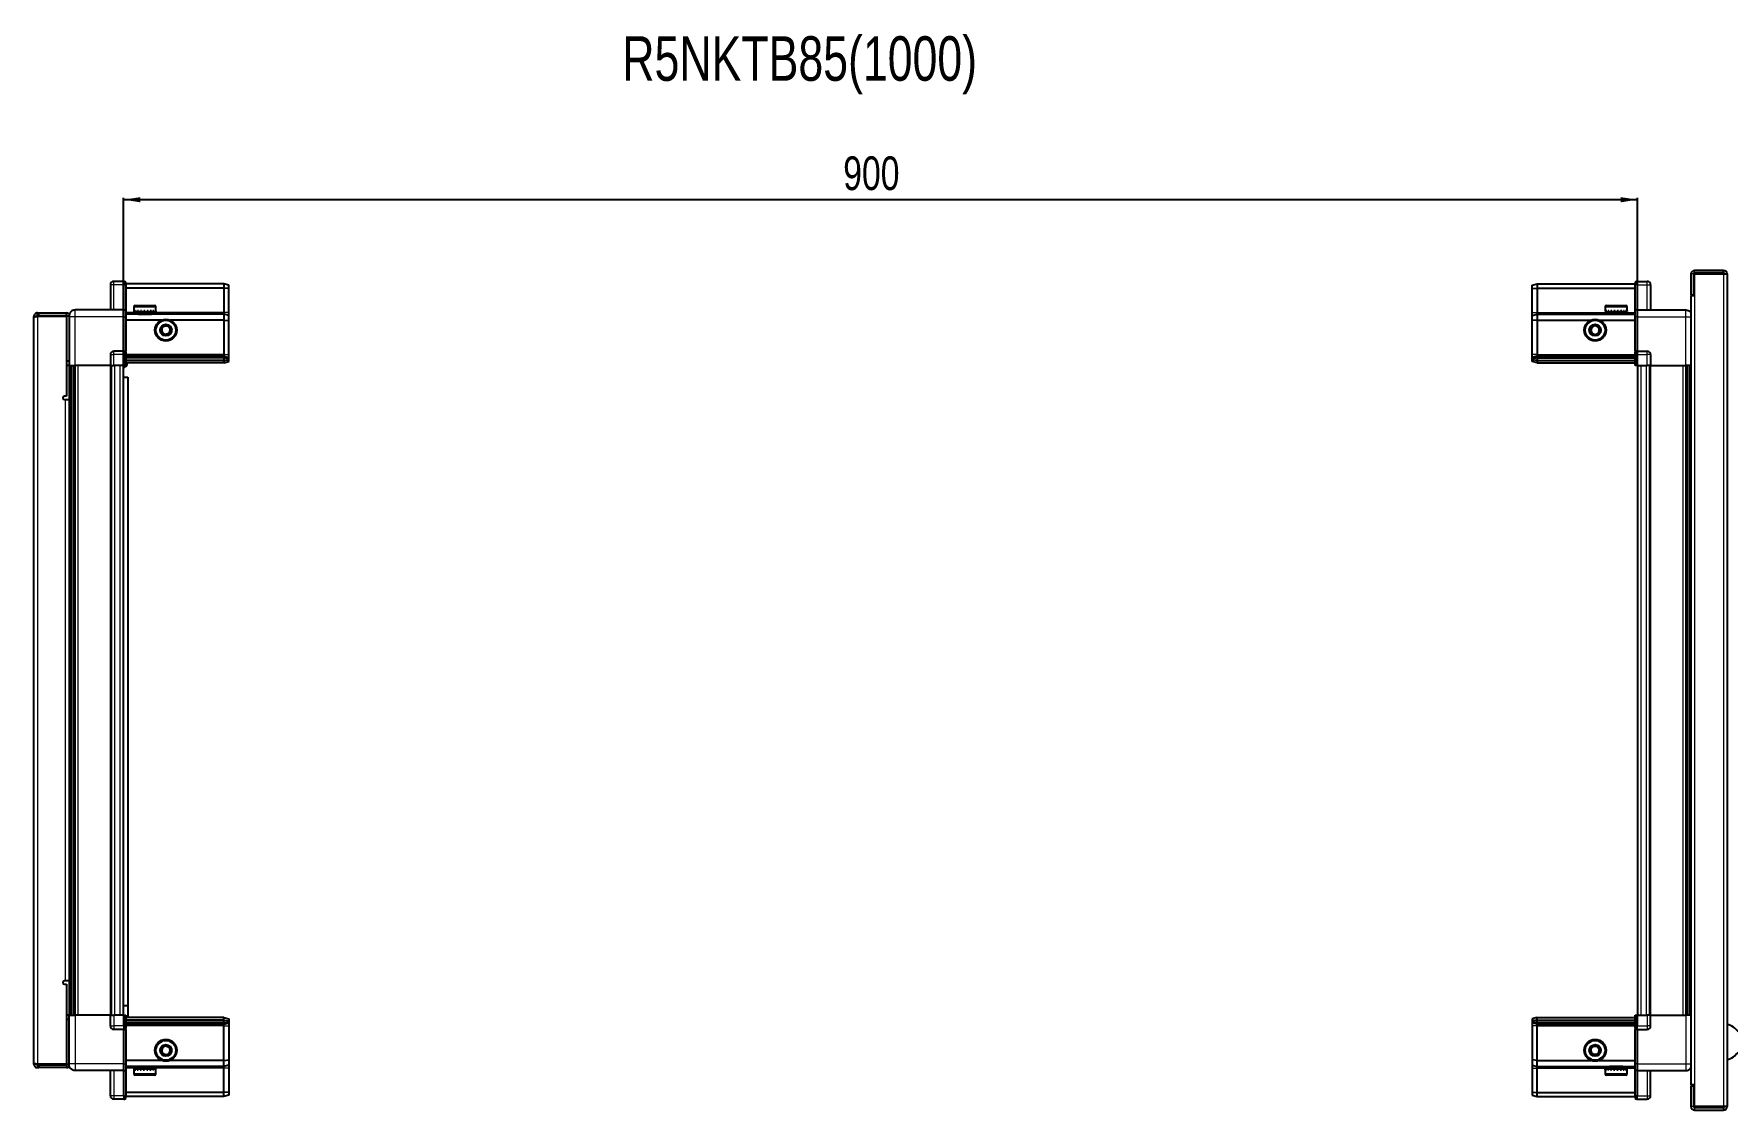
# Model space of a CAD drawing. Header units: millimetres. Extents: x 834 to 3845, y -9 to 1867.
# Drawn here: x 1857 to 2863, y 1227 to 1867 of the extents above; entities that cross this region are included whole.
import ezdxf

# ---------------------------------------------------------------- set-up
doc = ezdxf.new("R2010")
doc.units = ezdxf.units.MM
doc.layers.add('FORMAT', color=7, linetype='Continuous')
doc.styles.add('SLDTEXTSTYLE0', font='TXT', dxfattribs={"width": 0.75})
doc.dimstyles.new('SLDDIMSTYLE0', dxfattribs={"dimtxt": 20, "dimasz": 10, "dimexe": 0, "dimexo": 0.0625, "dimgap": 5, "dimtad": 2, "dimdec": 1, "dimrnd": 1e-09, "dimzin": 12, "dimdsep": 46, "dimtxsty": 'SLDTEXTSTYLE0', "dimsah": 1, "dimcen": 0.09, "dimadec": 0, "dimazin": 3, "dimtfac": 1, "dimtofl": 0, "dimtmove": 0, "dimatfit": 3, "dimfxl": 0, "dimfrac": 2, "dimtolj": 1, "dimtzin": 12, "dimarcsym": 0})

# ---------------------------------------------------------------- blocks, each defined once
blk = doc.blocks.new('_D_4')
at = {"layer": 'FORMAT'}
for p, q in [((1910.1, 1669.8), (1910.1, 1769.3)), ((1910.1, 1768.3), (2810.1, 1768.3)), ((2810.1, 1669.8), (2810.1, 1769.3))]:
    blk.add_line(p, q, dxfattribs=at)
for points in [[(1910.1, 1768.3), (1920.1, 1766.7), (1920.1, 1769.8)], [(2810.1, 1768.3), (2800.1, 1769.8), (2800.1, 1766.7)]]:
    blk.add_solid(points, dxfattribs=at)
at = {"layer": 'FORMAT', "insert": (2337.9, 1794), "char_height": 20, "attachment_point": 1, "style": 'SLDTEXTSTYLE0'}
blk.add_mtext('900', dxfattribs=at)

msp = doc.modelspace()

# ---------------------------------------------------------------- linework, layer by layer
at = {"color": 7, "linetype": 'Continuous', "lineweight": 25}
for p, q in [((2841.92, 1724.16), (2841.92, 1711.76)), ((2843.42, 1724.16), (2843.42, 1711.76)), ((2843.92, 1711.26), (2843.92, 1724.16)), ((2843.92, 1724.16), (2861.32, 1724.16)), ((2861.32, 1726.26), (2844.02, 1726.26)), ((2861.32, 1724.76), (2844.02, 1724.76)), ((2861.32, 1724.76), (2861.32, 1726.26)), ((2861.32, 1724.16), (2863.42, 1724.16)), ((2863.42, 1724.16), (2863.42, 1229.36)), ((1902.22, 1717.76), (1902.22, 1702.76)), ((1910.22, 1719.76), (1904.22, 1719.76)), ((1910.22, 1719.76), (1910.55, 1719.76)), ((1910.22, 1719.76), (1910.22, 1717.76)), ((1910.22, 1702.96), (1910.22, 1717.76)), ((1910.22, 1702.96), (1910.22, 1717.76)), ((1911.42, 1719.26), (1910.55, 1719.76)), ((1911.42, 1717.76), (1911.42, 1719.26)), ((1969.72, 1718.26), (1911.42, 1718.26)), ((1911.42, 1717.76), (1911.42, 1702.96)), ((1969.72, 1715.76), (1911.42, 1715.76)), ((1969.72, 1718.26), (1969.72, 1715.76)), ((1972.72, 1717.45), (1969.72, 1718.26)), ((1969.72, 1715.76), (1969.72, 1701.26)), ((1972.72, 1715.6), (1969.72, 1715.76)), ((1972.72, 1715.6), (1972.72, 1717.45)), ((1972.72, 1701.26), (1972.72, 1715.6)), ((2747.42, 1717.45), (2750.42, 1718.26)), ((2747.42, 1715.6), (2747.42, 1717.45)), ((2747.42, 1715.6), (2750.42, 1715.76)), ((2747.42, 1701.26), (2747.42, 1715.6)), ((2750.42, 1718.26), (2750.42, 1715.76)), ((2750.42, 1718.26), (2808.72, 1718.26)), ((2750.42, 1715.76), (2750.42, 1701.26)), ((2750.42, 1715.76), (2808.72, 1715.76)), ((2809.59, 1719.76), (2808.72, 1719.26)), ((2809.59, 1719.76), (2808.72, 1719.26)), ((2808.72, 1719.26), (2808.72, 1717.76)), ((2808.72, 1702.96), (2808.72, 1717.76)), ((2809.92, 1719.76), (2809.59, 1719.76)), ((2809.92, 1719.76), (2809.59, 1719.76)), ((2809.92, 1717.76), (2809.92, 1719.76)), ((2809.92, 1719.76), (2809.92, 1719.76)), ((2809.92, 1719.76), (2815.92, 1719.76)), ((2809.92, 1717.76), (2809.92, 1702.96)), ((2817.92, 1717.76), (2817.92, 1702.76)), ((2841.92, 1711.76), (2843.42, 1711.76)), ((1910.22, 1702.76), (1881.22, 1702.76)), ((1910.22, 1702.76), (1910.22, 1702.96)), ((1910.22, 1702.76), (1911.42, 1702.76)), ((1910.22, 1698.76), (1910.22, 1702.76)), ((1911.42, 1702.96), (1911.42, 1702.76)), ((1911.42, 1702.76), (1911.42, 1698.76)), ((1916.22, 1704.66), (1916.22, 1702.26)), ((1916.22, 1702.26), (1916.22, 1701.76)), ((1916.22, 1701.76), (1916.35, 1701.76)), ((1916.54, 1702.26), (1916.35, 1702.26)), ((1916.35, 1702.26), (1916.35, 1701.76)), ((1916.35, 1701.76), (1916.54, 1701.76)), ((1916.54, 1702.26), (1916.54, 1701.76)), ((1916.54, 1701.76), (1917.07, 1701.76)), ((1917.02, 1705.46), (1924.19, 1705.46)), ((1917.47, 1702.26), (1917.07, 1702.26)), ((1917.07, 1702.26), (1917.07, 1701.76)), ((1917.07, 1701.76), (1917.47, 1701.76)), ((1917.47, 1702.26), (1917.47, 1701.76)), ((1917.47, 1701.76), (1918.34, 1701.76)), ((1918.32, 1701.76), (1918.32, 1701.66)), ((1918.32, 1701.66), (1927.12, 1701.66)), ((1918.92, 1702.26), (1918.34, 1702.26)), ((1918.34, 1702.26), (1918.34, 1701.76)), ((1918.34, 1701.76), (1918.92, 1701.76)), ((1918.92, 1702.26), (1918.92, 1701.76)), ((1918.92, 1701.76), (1920.04, 1701.76)), ((1920.73, 1702.26), (1920.04, 1702.26)), ((1920.04, 1702.26), (1920.04, 1701.76)), ((1920.04, 1701.76), (1920.73, 1701.76)), ((1920.73, 1702.26), (1920.73, 1701.76)), ((1920.73, 1701.76), (1922, 1701.76)), ((1922.74, 1702.26), (1922, 1702.26)), ((1922, 1702.26), (1922, 1701.76)), ((1922, 1701.76), (1922.23, 1701.76)), ((1922.23, 1702.26), (1922.23, 1701.76)), ((1922.73, 1702.26), (1922.73, 1701.76)), ((1922.73, 1701.76), (1922.74, 1701.76)), ((1922.74, 1702.26), (1922.74, 1701.76)), ((1922.74, 1701.76), (1924.03, 1701.76)), ((1924.75, 1702.26), (1924.03, 1702.26)), ((1924.03, 1702.26), (1924.03, 1701.76)), ((1924.09, 1702.26), (1924.09, 1701.76)), ((1924.09, 1701.76), (1924.75, 1701.76)), ((1924.19, 1705.46), (1928.42, 1705.46)), ((1924.75, 1702.26), (1924.75, 1701.76)), ((1924.75, 1701.76), (1925.94, 1701.76)), ((1926.56, 1702.26), (1925.94, 1702.26)), ((1925.94, 1702.26), (1925.94, 1701.76)), ((1925.94, 1701.76), (1926.56, 1701.76)), ((1926.56, 1702.26), (1926.56, 1701.76)), ((1926.56, 1701.76), (1927.52, 1701.76)), ((1927.12, 1701.66), (1927.12, 1701.76)), ((1927.99, 1702.26), (1927.52, 1702.26)), ((1927.52, 1702.26), (1927.52, 1701.76)), ((1927.52, 1701.76), (1927.99, 1701.76)), ((1927.99, 1702.26), (1927.99, 1701.76)), ((1927.99, 1701.76), (1928.64, 1701.76)), ((1928.91, 1702.26), (1928.64, 1702.26)), ((1928.64, 1702.26), (1928.64, 1701.76)), ((1928.64, 1701.76), (1928.91, 1701.76)), ((1928.91, 1702.26), (1928.91, 1701.76)), ((1928.91, 1701.76), (1929.18, 1701.76)), ((1929.22, 1702.26), (1929.18, 1702.26)), ((1929.18, 1702.26), (1929.18, 1701.76)), ((1929.18, 1701.76), (1929.22, 1701.76)), ((1929.22, 1702.26), (1929.22, 1704.66)), ((1929.22, 1702.26), (1929.22, 1701.76)), ((2790.92, 1704.66), (2790.92, 1701.76)), ((2790.92, 1701.76), (2790.96, 1701.76)), ((2791.08, 1702.26), (2790.96, 1702.26)), ((2790.96, 1702.26), (2790.96, 1701.76)), ((2790.96, 1701.76), (2791.08, 1701.76)), ((2791.08, 1702.26), (2791.08, 1701.76)), ((2791.08, 1701.76), (2791.49, 1701.76)), ((2791.83, 1702.26), (2791.49, 1702.26)), ((2791.49, 1702.26), (2791.49, 1701.76)), ((2791.49, 1701.76), (2791.83, 1701.76)), ((2791.72, 1705.46), (2803.12, 1705.46)), ((2791.83, 1702.26), (2791.83, 1701.76)), ((2791.83, 1701.76), (2792.6, 1701.76)), ((2793.12, 1702.26), (2792.6, 1702.26)), ((2792.6, 1702.26), (2792.6, 1701.76)), ((2792.6, 1701.76), (2793.12, 1701.76)), ((2793.02, 1701.76), (2793.02, 1701.66)), ((2793.02, 1701.66), (2801.82, 1701.66)), ((2793.12, 1702.26), (2793.12, 1701.76)), ((2793.12, 1701.76), (2794.18, 1701.76)), ((2794.84, 1702.26), (2794.18, 1702.26)), ((2794.18, 1702.26), (2794.18, 1701.76)), ((2794.18, 1701.76), (2794.84, 1701.76)), ((2794.84, 1702.26), (2794.84, 1701.76)), ((2794.84, 1701.76), (2796.08, 1701.76)), ((2796.81, 1702.26), (2796.08, 1702.26)), ((2796.08, 1702.26), (2796.08, 1701.76)), ((2796.08, 1701.76), (2796.51, 1701.76)), ((2796.51, 1702.26), (2796.51, 1701.76)), ((2796.81, 1702.26), (2796.81, 1701.76)), ((2796.81, 1701.76), (2798.11, 1701.76)), ((2798.84, 1702.26), (2798.11, 1702.26)), ((2798.11, 1702.26), (2798.11, 1701.76)), ((2798.38, 1702.26), (2798.38, 1701.76)), ((2798.38, 1701.76), (2798.84, 1701.76)), ((2798.84, 1702.26), (2798.84, 1701.76)), ((2798.84, 1701.76), (2800.08, 1701.76)), ((2800.73, 1702.26), (2800.08, 1702.26)), ((2800.08, 1702.26), (2800.08, 1701.76)), ((2800.08, 1701.76), (2800.73, 1701.76)), ((2800.73, 1702.26), (2800.73, 1701.76)), ((2800.73, 1701.76), (2801.78, 1701.76)), ((2802.3, 1702.26), (2801.78, 1702.26)), ((2801.78, 1702.26), (2801.78, 1701.76)), ((2801.78, 1701.76), (2802.3, 1701.76)), ((2801.82, 1701.66), (2801.82, 1701.76)), ((2802.3, 1702.26), (2802.3, 1701.76)), ((2802.3, 1701.76), (2803.06, 1701.76)), ((2803.39, 1702.26), (2803.06, 1702.26)), ((2803.06, 1702.26), (2803.06, 1701.76)), ((2803.06, 1701.76), (2803.39, 1701.76)), ((2803.39, 1702.26), (2803.39, 1701.76)), ((2803.39, 1701.76), (2803.78, 1701.76)), ((2803.89, 1702.26), (2803.78, 1702.26)), ((2803.78, 1702.26), (2803.78, 1701.76)), ((2803.78, 1701.76), (2803.89, 1701.76)), ((2803.89, 1702.26), (2803.89, 1701.76)), ((2803.89, 1701.76), (2803.92, 1701.76)), ((2803.92, 1701.76), (2803.92, 1704.66)), ((2808.72, 1702.76), (2808.72, 1702.96)), ((2809.92, 1702.76), (2808.72, 1702.76)), ((2808.72, 1698.76), (2808.72, 1702.76)), ((2809.92, 1702.96), (2809.92, 1702.76)), ((2809.92, 1702.76), (2809.92, 1698.76)), ((2809.92, 1702.76), (2838.92, 1702.76)), ((2841.82, 1711.26), (2841.82, 1242.26)), ((2841.82, 1711.26), (2843.92, 1711.26)), ((1858.22, 1698.91), (1856.72, 1698.91)), ((1856.72, 1698.41), (1856.72, 1698.91)), ((1856.72, 1255.11), (1856.72, 1698.41)), ((1858.82, 1699.51), (1858.82, 1701.01)), ((1858.82, 1701.01), (1859.72, 1701.01)), ((1858.82, 1699.51), (1859.72, 1699.51)), ((1858.82, 1699.01), (1876.22, 1699.01)), ((1859.72, 1701.01), (1876.22, 1701.01)), ((1859.72, 1699.51), (1859.72, 1701.01)), ((1859.72, 1699.51), (1876.22, 1699.51)), ((1876.22, 1699.51), (1876.22, 1701.01)), ((1877.72, 1699.01), (1876.22, 1699.01)), ((1876.22, 1699.01), (1876.22, 1651.51)), ((1877.72, 1698.76), (1877.72, 1669.76)), ((1910.22, 1678.46), (1910.22, 1698.76)), ((1969.72, 1700.26), (1911.42, 1700.26)), ((1911.42, 1698.76), (1911.42, 1678.46)), ((1932.72, 1696.76), (1911.42, 1696.76)), ((1918.72, 1701.26), (1919.41, 1700.77)), ((1918.72, 1701.26), (1923.75, 1701.26)), ((1919.41, 1700.77), (1918.72, 1700.29)), ((1918.72, 1700.29), (1918.72, 1700.26)), ((1918.72, 1700.29), (1923.75, 1700.29)), ((1919.41, 1700.77), (1923.57, 1700.77)), ((1923.57, 1700.77), (1926.03, 1700.77)), ((1923.75, 1701.26), (1926.72, 1701.26)), ((1923.75, 1700.29), (1926.72, 1700.29)), ((1926.03, 1700.77), (1926.72, 1701.26)), ((1926.72, 1700.29), (1926.03, 1700.77)), ((1926.72, 1700.26), (1926.72, 1700.29)), ((1969.72, 1696.76), (1937.72, 1696.76)), ((1969.72, 1701.26), (1969.72, 1700.26)), ((1969.72, 1700.26), (1969.72, 1696.76)), ((1972.72, 1699.45), (1969.72, 1700.26)), ((1969.72, 1696.76), (1969.72, 1676.26)), ((1969.72, 1696.76), (1972.72, 1696.42)), ((1972.72, 1699.45), (1972.72, 1701.26)), ((1972.72, 1696.42), (1972.72, 1699.45)), ((1972.72, 1676.26), (1972.72, 1696.42)), ((2747.42, 1699.45), (2747.42, 1701.26)), ((2747.42, 1699.45), (2750.42, 1700.26)), ((2747.42, 1696.42), (2747.42, 1699.45)), ((2750.42, 1696.76), (2747.42, 1696.42)), ((2747.42, 1676.26), (2747.42, 1696.42)), ((2750.42, 1701.26), (2750.42, 1700.26)), ((2750.42, 1700.26), (2750.42, 1696.76)), ((2750.42, 1700.26), (2808.72, 1700.26)), ((2750.42, 1696.76), (2750.42, 1676.26)), ((2750.42, 1696.76), (2782.42, 1696.76)), ((2787.42, 1696.76), (2808.72, 1696.76)), ((2793.42, 1701.26), (2794.11, 1700.77)), ((2793.42, 1701.26), (2801.42, 1701.26)), ((2794.11, 1700.77), (2793.42, 1700.29)), ((2793.42, 1700.29), (2793.42, 1700.26)), ((2793.42, 1700.29), (2801.42, 1700.29)), ((2794.11, 1700.77), (2800.73, 1700.77)), ((2800.73, 1700.77), (2801.42, 1701.26)), ((2801.42, 1700.29), (2800.73, 1700.77)), ((2801.42, 1700.26), (2801.42, 1700.29)), ((2808.72, 1678.46), (2808.72, 1698.76)), ((2809.92, 1698.76), (2809.92, 1678.46)), ((1876.22, 1672.51), (1877.72, 1672.51)), ((1902.22, 1676.26), (1902.22, 1669.76)), ((1910.22, 1678.26), (1904.22, 1678.26)), ((1910.22, 1678.26), (1910.22, 1678.46)), ((1910.22, 1678.26), (1910.22, 1676.26)), ((1910.22, 1678.26), (1911.42, 1678.26)), ((1910.22, 1669.76), (1910.22, 1676.26)), ((1910.22, 1669.76), (1910.22, 1676.26)), ((1910.55, 1669.76), (1910.55, 1676.26)), ((1911.42, 1678.46), (1911.42, 1678.26)), ((1911.42, 1677.58), (1911.42, 1678.26)), ((1911.42, 1677.58), (1911.42, 1669.76)), ((1969.72, 1675.26), (1911.42, 1675.26)), ((1969.72, 1674.26), (1911.42, 1674.26)), ((1969.72, 1672.76), (1911.42, 1672.76)), ((1969.72, 1671.26), (1911.42, 1671.26)), ((1969.72, 1676.26), (1969.72, 1675.26)), ((1969.72, 1675.26), (1969.72, 1674.26)), ((1969.72, 1675.26), (1972.72, 1674.45)), ((1969.72, 1674.26), (1969.72, 1672.76)), ((1969.72, 1674.26), (1972.72, 1673.71)), ((1969.72, 1672.76), (1972.72, 1673.21)), ((1969.72, 1672.76), (1969.72, 1671.26)), ((1969.72, 1671.26), (1972.72, 1672.06)), ((1972.72, 1674.45), (1972.72, 1676.26)), ((1972.72, 1673.71), (1972.72, 1674.45)), ((1972.72, 1673.21), (1972.72, 1673.71)), ((1972.72, 1672.06), (1972.72, 1673.21)), ((2747.42, 1674.45), (2747.42, 1676.26)), ((2750.42, 1675.26), (2747.42, 1674.45)), ((2747.42, 1673.71), (2747.42, 1674.45)), ((2750.42, 1674.26), (2747.42, 1673.71)), ((2747.42, 1673.21), (2747.42, 1673.71)), ((2747.42, 1672.06), (2747.42, 1673.21)), ((2750.42, 1672.76), (2747.42, 1673.21)), ((2750.42, 1671.26), (2747.42, 1672.06)), ((2750.42, 1676.26), (2750.42, 1675.26)), ((2750.42, 1675.26), (2750.42, 1674.26)), ((2750.42, 1675.26), (2808.72, 1675.26)), ((2750.42, 1674.26), (2750.42, 1672.76)), ((2750.42, 1674.26), (2808.72, 1674.26)), ((2750.42, 1672.76), (2808.72, 1672.76)), ((2750.42, 1672.76), (2750.42, 1671.26)), ((2750.42, 1671.26), (2808.72, 1671.26)), ((2808.72, 1678.26), (2808.72, 1678.46)), ((2809.92, 1678.26), (2808.72, 1678.26)), ((2808.72, 1678.26), (2808.72, 1677.58)), ((2808.72, 1669.76), (2808.72, 1677.58)), ((2809.59, 1676.26), (2809.59, 1669.76)), ((2809.92, 1678.46), (2809.92, 1678.26)), ((2809.92, 1676.26), (2809.92, 1678.26)), ((2809.92, 1678.26), (2815.92, 1678.26)), ((2809.92, 1676.26), (2809.92, 1678.26)), ((2809.92, 1676.26), (2809.92, 1669.76)), ((2817.92, 1676.26), (2817.92, 1669.76)), ((1877.72, 1669.76), (1876.22, 1669.76)), ((1878.37, 1283.76), (1878.37, 1669.76)), ((1880.16, 1669.76), (1880.16, 1283.76)), ((1880.2, 1669.76), (1880.2, 1283.76)), ((1902.22, 1669.76), (1881.22, 1669.76)), ((1902.22, 1669.76), (1904.22, 1669.76)), ((1902.87, 1283.76), (1902.87, 1669.76)), ((1910.22, 1669.76), (1904.22, 1669.76)), ((1910.07, 1283.76), (1910.07, 1669.76)), ((1910.07, 1662.76), (1912.57, 1662.76)), ((1910.22, 1669.76), (1910.55, 1669.76)), ((1910.22, 1669.76), (1910.22, 1669.76)), ((1911.42, 1669.76), (1910.55, 1669.76)), ((1910.55, 1669.76), (1910.55, 1669.76)), ((1912.57, 1662.76), (1912.57, 1289.26)), ((2809.59, 1669.76), (2808.72, 1669.76)), ((2809.92, 1669.76), (2809.59, 1669.76)), ((2809.92, 1669.76), (2815.92, 1669.76)), ((2810.07, 1669.76), (2810.07, 1283.76)), ((2817.92, 1669.76), (2815.92, 1669.76)), ((2817.27, 1669.76), (2817.27, 1283.76)), ((2817.92, 1669.76), (2838.92, 1669.76)), ((2839.94, 1283.76), (2839.94, 1669.76)), ((2839.98, 1283.76), (2839.98, 1669.76)), ((2841.77, 1669.76), (2841.77, 1283.76)), ((1876.22, 1651.51), (1874.87, 1651.51)), ((1874.87, 1649.51), (1875.62, 1649.51)), ((1875.62, 1649.51), (1877.72, 1649.51)), ((1877.72, 1649.51), (1877.72, 1304.01)), ((1875.62, 1304.01), (1874.87, 1304.01)), ((1874.87, 1302.01), (1876.22, 1302.01)), ((1877.72, 1304.01), (1875.62, 1304.01)), ((1876.22, 1302.01), (1876.22, 1254.51)), ((1912.57, 1289.26), (1910.07, 1289.26)), ((1912.57, 1289.26), (1912.57, 1282.26)), ((1877.72, 1283.76), (1876.22, 1283.76)), ((1877.72, 1281.01), (1876.22, 1281.01)), ((1877.72, 1254.76), (1877.72, 1283.76)), ((1902.22, 1283.76), (1881.22, 1283.76)), ((1902.22, 1277.26), (1902.22, 1283.76)), ((1902.22, 1283.76), (1904.22, 1283.76)), ((1910.22, 1283.76), (1904.22, 1283.76)), ((1910.22, 1277.26), (1910.22, 1283.76)), ((1910.22, 1283.76), (1910.55, 1283.76)), ((1910.55, 1277.26), (1910.55, 1283.76)), ((1910.55, 1283.76), (1911.42, 1283.76)), ((1911.42, 1283.76), (1911.42, 1275.93)), ((1969.72, 1282.26), (1911.42, 1282.26)), ((1969.72, 1280.76), (1911.42, 1280.76)), ((1969.72, 1279.26), (1911.42, 1279.26)), ((1969.72, 1280.76), (1969.72, 1282.26)), ((1969.72, 1282.26), (1972.72, 1281.45)), ((1969.72, 1279.26), (1969.72, 1280.76)), ((1969.72, 1280.76), (1972.72, 1280.3)), ((1969.72, 1279.26), (1972.72, 1279.8)), ((1969.72, 1278.26), (1969.72, 1279.26)), ((1969.72, 1278.26), (1972.72, 1279.06)), ((1972.72, 1281.45), (1972.72, 1280.3)), ((1972.72, 1280.3), (1972.72, 1279.8)), ((1972.72, 1279.8), (1972.72, 1279.06)), ((1972.72, 1279.06), (1972.72, 1277.26)), ((2750.42, 1282.26), (2747.42, 1281.45)), ((2747.42, 1281.45), (2747.42, 1280.3)), ((2750.42, 1280.76), (2747.42, 1280.3)), ((2747.42, 1280.3), (2747.42, 1279.8)), ((2750.42, 1279.26), (2747.42, 1279.8)), ((2747.42, 1279.8), (2747.42, 1279.06)), ((2750.42, 1278.26), (2747.42, 1279.06)), ((2747.42, 1279.06), (2747.42, 1277.26)), ((2750.42, 1280.76), (2750.42, 1282.26)), ((2750.42, 1282.26), (2808.72, 1282.26)), ((2750.42, 1279.26), (2750.42, 1280.76)), ((2750.42, 1280.76), (2808.72, 1280.76)), ((2750.42, 1279.26), (2808.72, 1279.26)), ((2750.42, 1278.26), (2750.42, 1279.26)), ((2808.72, 1275.93), (2808.72, 1283.76)), ((2808.72, 1283.76), (2809.59, 1283.76)), ((2809.59, 1283.76), (2809.59, 1283.76)), ((2809.59, 1283.76), (2809.59, 1277.26)), ((2809.92, 1283.76), (2809.59, 1283.76)), ((2809.92, 1283.76), (2809.92, 1277.26)), ((2809.92, 1283.76), (2809.92, 1283.76)), ((2809.92, 1283.76), (2815.92, 1283.76)), ((2809.92, 1283.76), (2809.92, 1277.26)), ((2817.92, 1283.76), (2815.92, 1283.76)), ((2817.92, 1277.26), (2817.92, 1283.76)), ((2817.92, 1283.76), (2838.92, 1283.76)), ((1910.22, 1275.26), (1904.22, 1275.26)), ((1910.22, 1277.26), (1910.22, 1275.26)), ((1910.22, 1277.26), (1910.22, 1275.26)), ((1910.22, 1275.26), (1911.42, 1275.26)), ((1910.22, 1275.06), (1910.22, 1275.26)), ((1910.22, 1254.76), (1910.22, 1275.06)), ((1969.72, 1278.26), (1911.42, 1278.26)), ((1911.42, 1275.26), (1911.42, 1275.93)), ((1911.42, 1275.26), (1911.42, 1275.06)), ((1911.42, 1275.06), (1911.42, 1254.76)), ((1969.72, 1277.26), (1969.72, 1278.26)), ((1969.72, 1256.76), (1969.72, 1277.26)), ((1972.72, 1277.26), (1972.72, 1257.09)), ((2747.42, 1277.26), (2747.42, 1257.09)), ((2750.42, 1278.26), (2808.72, 1278.26)), ((2750.42, 1277.26), (2750.42, 1278.26)), ((2750.42, 1256.76), (2750.42, 1277.26)), ((2808.72, 1275.93), (2808.72, 1275.26)), ((2809.92, 1275.26), (2808.72, 1275.26)), ((2808.72, 1275.06), (2808.72, 1275.26)), ((2808.72, 1254.76), (2808.72, 1275.06)), ((2809.92, 1275.26), (2809.92, 1277.26)), ((2809.92, 1275.26), (2809.92, 1275.06)), ((2809.92, 1275.26), (2815.92, 1275.26)), ((2809.92, 1275.06), (2809.92, 1254.76)), ((1856.72, 1254.61), (1856.72, 1255.11)), ((1858.22, 1254.61), (1856.72, 1254.61)), ((1876.22, 1254.51), (1858.82, 1254.51)), ((1858.82, 1254.01), (1858.82, 1252.51)), ((1858.82, 1254.01), (1859.72, 1254.01)), ((1858.82, 1252.51), (1859.72, 1252.51)), ((1859.72, 1254.01), (1859.72, 1252.51)), ((1876.22, 1254.01), (1859.72, 1254.01)), ((1876.22, 1252.51), (1859.72, 1252.51)), ((1876.22, 1254.51), (1877.72, 1254.51)), ((1876.22, 1254.01), (1876.22, 1252.51)), ((1910.22, 1250.76), (1881.22, 1250.76)), ((1902.22, 1235.76), (1902.22, 1250.76)), ((1910.22, 1250.76), (1910.22, 1254.76)), ((1910.22, 1250.76), (1911.42, 1250.76)), ((1910.22, 1250.56), (1910.22, 1250.76)), ((1910.22, 1235.76), (1910.22, 1250.56)), ((1932.72, 1256.76), (1911.42, 1256.76)), ((1911.42, 1254.76), (1911.42, 1250.76)), ((1969.72, 1253.26), (1911.42, 1253.26)), ((1911.42, 1250.76), (1911.42, 1250.56)), ((1911.42, 1250.56), (1911.42, 1235.76)), ((1916.22, 1251.76), (1916.22, 1248.86)), ((1916.32, 1251.76), (1916.22, 1251.76)), ((1916.32, 1251.26), (1916.32, 1251.76)), ((1916.48, 1251.76), (1916.32, 1251.76)), ((1916.32, 1251.26), (1916.48, 1251.26)), ((1916.48, 1251.26), (1916.48, 1251.76)), ((1916.97, 1251.76), (1916.48, 1251.76)), ((1916.97, 1251.26), (1916.97, 1251.76)), ((1917.35, 1251.76), (1916.97, 1251.76)), ((1916.97, 1251.26), (1917.35, 1251.26)), ((1917.35, 1251.26), (1917.35, 1251.76)), ((1918.19, 1251.76), (1917.35, 1251.76)), ((1918.19, 1251.26), (1918.19, 1251.76)), ((1918.75, 1251.76), (1918.19, 1251.76)), ((1918.19, 1251.26), (1918.75, 1251.26)), ((1918.32, 1251.86), (1918.32, 1251.76)), ((1923.72, 1251.86), (1918.32, 1251.86)), ((1918.72, 1253.26), (1918.72, 1253.22)), ((1918.72, 1253.22), (1919.41, 1252.74)), ((1918.82, 1253.22), (1918.72, 1253.22)), ((1919.41, 1252.74), (1918.72, 1252.26)), ((1918.82, 1252.26), (1918.72, 1252.26)), ((1918.75, 1251.26), (1918.75, 1251.76)), ((1919.85, 1251.76), (1918.75, 1251.76)), ((1926.72, 1253.22), (1918.82, 1253.22)), ((1926.72, 1252.26), (1918.82, 1252.26)), ((1919.5, 1252.74), (1919.41, 1252.74)), ((1926.03, 1252.74), (1919.5, 1252.74)), ((1919.85, 1251.26), (1919.85, 1251.76)), ((1920.54, 1251.76), (1919.85, 1251.76)), ((1919.85, 1251.26), (1920.54, 1251.26)), ((1920.54, 1251.26), (1920.54, 1251.76)), ((1921.8, 1251.76), (1920.54, 1251.76)), ((1921.8, 1251.26), (1921.8, 1251.76)), ((1922.1, 1251.76), (1921.8, 1251.76)), ((1921.8, 1251.26), (1922.53, 1251.26)), ((1922.1, 1251.26), (1922.1, 1251.76)), ((1922.53, 1251.26), (1922.53, 1251.76)), ((1923.83, 1251.76), (1922.53, 1251.76)), ((1927.12, 1251.86), (1923.72, 1251.86)), ((1923.83, 1251.26), (1923.83, 1251.76)), ((1923.83, 1251.26), (1924.55, 1251.26)), ((1923.96, 1251.26), (1923.96, 1251.76)), ((1924.55, 1251.76), (1923.96, 1251.76)), ((1924.55, 1251.26), (1924.55, 1251.76)), ((1925.76, 1251.76), (1924.55, 1251.76)), ((1925.76, 1251.26), (1925.76, 1251.76)), ((1926.39, 1251.76), (1925.76, 1251.76)), ((1925.76, 1251.26), (1926.39, 1251.26)), ((1926.03, 1252.74), (1926.72, 1253.22)), ((1926.72, 1252.26), (1926.03, 1252.74)), ((1926.39, 1251.26), (1926.39, 1251.76)), ((1927.38, 1251.76), (1926.39, 1251.76)), ((1926.72, 1253.22), (1926.72, 1253.26)), ((1927.12, 1251.76), (1927.12, 1251.86)), ((1927.38, 1251.26), (1927.38, 1251.76)), ((1927.87, 1251.76), (1927.38, 1251.76)), ((1927.38, 1251.26), (1927.87, 1251.26)), ((1927.87, 1251.26), (1927.87, 1251.76)), ((1928.55, 1251.76), (1927.87, 1251.76)), ((1928.55, 1251.26), (1928.55, 1251.76)), ((1928.84, 1251.76), (1928.55, 1251.76)), ((1928.55, 1251.26), (1928.84, 1251.26)), ((1928.84, 1251.26), (1928.84, 1251.76)), ((1929.15, 1251.76), (1928.84, 1251.76)), ((1929.15, 1251.26), (1929.15, 1251.76)), ((1929.22, 1251.76), (1929.15, 1251.76)), ((1929.15, 1251.26), (1929.22, 1251.26)), ((1929.22, 1248.86), (1929.22, 1251.76)), ((1929.22, 1251.26), (1929.22, 1251.76)), ((1929.22, 1251.76), (1929.22, 1251.76)), ((1969.72, 1256.76), (1937.72, 1256.76)), ((1969.72, 1256.76), (1972.72, 1257.09)), ((1969.72, 1253.26), (1969.72, 1256.76)), ((1972.72, 1254.06), (1969.72, 1253.26)), ((1969.72, 1252.26), (1969.72, 1253.26)), ((1969.72, 1237.76), (1969.72, 1252.26)), ((1972.72, 1257.09), (1972.72, 1254.06)), ((1972.72, 1254.06), (1972.72, 1252.26)), ((1972.72, 1252.26), (1972.72, 1237.91)), ((2750.42, 1256.76), (2747.42, 1257.09)), ((2747.42, 1257.09), (2747.42, 1254.06)), ((2747.42, 1254.06), (2750.42, 1253.26)), ((2747.42, 1254.06), (2747.42, 1252.26)), ((2747.42, 1252.26), (2747.42, 1237.91)), ((2750.42, 1256.76), (2782.42, 1256.76)), ((2750.42, 1253.26), (2750.42, 1256.76)), ((2750.42, 1253.26), (2808.72, 1253.26)), ((2750.42, 1252.26), (2750.42, 1253.26)), ((2750.42, 1237.76), (2750.42, 1252.26)), ((2787.42, 1256.76), (2808.72, 1256.76)), ((2790.92, 1251.76), (2790.92, 1248.86)), ((2790.94, 1251.76), (2790.92, 1251.76)), ((2790.94, 1251.26), (2790.94, 1251.76)), ((2791.04, 1251.76), (2790.94, 1251.76)), ((2790.94, 1251.26), (2791.04, 1251.26)), ((2791.04, 1251.26), (2791.04, 1251.76)), ((2791.41, 1251.76), (2791.04, 1251.76)), ((2791.41, 1251.26), (2791.41, 1251.76)), ((2791.73, 1251.76), (2791.41, 1251.76)), ((2791.41, 1251.26), (2791.73, 1251.26)), ((2791.73, 1251.26), (2791.73, 1251.76)), ((2792.47, 1251.76), (2791.73, 1251.76)), ((2792.47, 1251.26), (2792.47, 1251.76)), ((2792.97, 1251.76), (2792.47, 1251.76)), ((2792.47, 1251.26), (2792.97, 1251.26)), ((2792.97, 1251.26), (2792.97, 1251.76)), ((2794.01, 1251.76), (2792.97, 1251.76)), ((2793.02, 1251.86), (2793.02, 1251.76)), ((2801.82, 1251.86), (2793.02, 1251.86)), ((2793.42, 1253.26), (2793.42, 1253.22)), ((2793.42, 1253.22), (2794.11, 1252.74)), ((2801.42, 1253.22), (2793.42, 1253.22)), ((2794.11, 1252.74), (2793.42, 1252.26)), ((2801.42, 1252.26), (2793.42, 1252.26)), ((2794.01, 1251.26), (2794.01, 1251.76)), ((2794.66, 1251.76), (2794.01, 1251.76)), ((2794.01, 1251.26), (2794.66, 1251.26)), ((2800.73, 1252.74), (2794.11, 1252.74)), ((2794.66, 1251.26), (2794.66, 1251.76)), ((2795.89, 1251.76), (2794.66, 1251.76)), ((2795.89, 1251.26), (2795.89, 1251.76)), ((2796.38, 1251.76), (2795.89, 1251.76)), ((2795.89, 1251.26), (2796.61, 1251.26)), ((2796.38, 1251.26), (2796.38, 1251.76)), ((2796.61, 1251.26), (2796.61, 1251.76)), ((2797.91, 1251.76), (2796.61, 1251.76)), ((2797.91, 1251.26), (2797.91, 1251.76)), ((2797.91, 1251.26), (2798.64, 1251.26)), ((2798.25, 1251.26), (2798.25, 1251.76)), ((2798.64, 1251.76), (2798.25, 1251.76)), ((2798.64, 1251.26), (2798.64, 1251.76)), ((2799.89, 1251.76), (2798.64, 1251.76)), ((2799.89, 1251.26), (2799.89, 1251.76)), ((2800.56, 1251.76), (2799.89, 1251.76)), ((2799.89, 1251.26), (2800.56, 1251.26)), ((2800.56, 1251.26), (2800.56, 1251.76)), ((2801.63, 1251.76), (2800.56, 1251.76)), ((2800.73, 1252.74), (2801.42, 1253.22)), ((2801.42, 1252.26), (2800.73, 1252.74)), ((2801.42, 1253.22), (2801.42, 1253.26)), ((2801.63, 1251.26), (2801.63, 1251.76)), ((2802.16, 1251.76), (2801.63, 1251.76)), ((2801.63, 1251.26), (2802.16, 1251.26)), ((2801.82, 1251.76), (2801.82, 1251.86)), ((2802.16, 1251.26), (2802.16, 1251.76)), ((2802.95, 1251.76), (2802.16, 1251.76)), ((2802.95, 1251.26), (2802.95, 1251.76)), ((2803.3, 1251.76), (2802.95, 1251.76)), ((2802.95, 1251.26), (2803.3, 1251.26)), ((2803.3, 1251.26), (2803.3, 1251.76)), ((2803.74, 1251.76), (2803.3, 1251.76)), ((2803.74, 1251.26), (2803.74, 1251.76)), ((2803.87, 1251.76), (2803.74, 1251.76)), ((2803.74, 1251.26), (2803.87, 1251.26)), ((2803.87, 1251.26), (2803.87, 1251.76)), ((2803.92, 1251.76), (2803.87, 1251.76)), ((2803.92, 1248.86), (2803.92, 1251.76)), ((2808.72, 1250.76), (2808.72, 1254.76)), ((2809.92, 1250.76), (2808.72, 1250.76)), ((2808.72, 1250.56), (2808.72, 1250.76)), ((2808.72, 1235.76), (2808.72, 1250.56)), ((2809.92, 1254.76), (2809.92, 1250.76)), ((2809.92, 1250.76), (2809.92, 1250.56)), ((2809.92, 1250.76), (2838.92, 1250.76)), ((2809.92, 1250.56), (2809.92, 1235.76)), ((2809.92, 1250.56), (2809.92, 1235.76)), ((2817.92, 1235.76), (2817.92, 1250.76)), ((1917.17, 1248.06), (1917.02, 1248.06)), ((1928.42, 1248.06), (1917.17, 1248.06)), ((2803.12, 1248.06), (2791.72, 1248.06)), ((2843.92, 1242.26), (2841.82, 1242.26)), ((2841.92, 1241.76), (2843.42, 1241.76)), ((2841.92, 1241.76), (2841.92, 1229.36)), ((2843.42, 1241.76), (2843.42, 1229.36)), ((2843.92, 1229.36), (2843.92, 1242.26)), ((1910.22, 1233.76), (1904.22, 1233.76)), ((1910.22, 1235.76), (1910.22, 1233.76)), ((1910.22, 1233.76), (1910.55, 1233.76)), ((1910.22, 1233.76), (1910.22, 1233.76)), ((1910.22, 1233.76), (1910.55, 1233.76)), ((1910.55, 1233.76), (1911.42, 1234.26)), ((1910.55, 1233.76), (1911.42, 1234.26)), ((1969.72, 1237.76), (1911.42, 1237.76)), ((1911.42, 1234.26), (1911.42, 1235.76)), ((1969.72, 1235.26), (1911.42, 1235.26)), ((1972.72, 1237.91), (1969.72, 1237.76)), ((1969.72, 1235.26), (1969.72, 1237.76)), ((1972.72, 1236.06), (1969.72, 1235.26)), ((1972.72, 1237.91), (1972.72, 1236.06)), ((2747.42, 1237.91), (2750.42, 1237.76)), ((2747.42, 1237.91), (2747.42, 1236.06)), ((2747.42, 1236.06), (2750.42, 1235.26)), ((2750.42, 1237.76), (2808.72, 1237.76)), ((2750.42, 1235.26), (2750.42, 1237.76)), ((2750.42, 1235.26), (2808.72, 1235.26)), ((2808.72, 1235.76), (2808.72, 1234.26)), ((2808.72, 1234.26), (2809.59, 1233.76)), ((2809.92, 1233.76), (2809.59, 1233.76)), ((2809.92, 1233.76), (2809.92, 1235.76)), ((2809.92, 1233.76), (2815.92, 1233.76)), ((2861.32, 1229.36), (2843.92, 1229.36)), ((2844.02, 1228.76), (2861.32, 1228.76)), ((2863.42, 1229.36), (2861.32, 1229.36)), ((2861.32, 1228.76), (2861.32, 1227.26)), ((2844.02, 1227.26), (2861.32, 1227.26))]:
    msp.add_line(p, q, dxfattribs=at)
at = {"color": 8, "linetype": 'Continuous', "lineweight": 18}
for p, q in [((2843.42, 1724.16), (2841.92, 1724.16)), ((2844.02, 1724.76), (2844.02, 1726.26)), ((2861.32, 1724.16), (2861.32, 1229.36)), ((1904.22, 1717.76), (1902.22, 1717.76)), ((1904.22, 1717.76), (1904.22, 1719.76)), ((1904.22, 1702.76), (1904.22, 1717.76)), ((1910.22, 1717.76), (1904.22, 1717.76)), ((1910.22, 1717.76), (1911.42, 1717.76)), ((2809.92, 1717.76), (2808.72, 1717.76)), ((2809.92, 1717.76), (2815.92, 1717.76)), ((2815.92, 1717.76), (2815.92, 1719.76)), ((2815.92, 1702.76), (2815.92, 1717.76)), ((2815.92, 1717.76), (2817.92, 1717.76)), ((1910.22, 1702.96), (1911.42, 1702.96)), ((1916.22, 1704.66), (1924.39, 1704.66)), ((1924.39, 1704.66), (1929.22, 1704.66)), ((2790.92, 1704.66), (2803.92, 1704.66)), ((2808.72, 1702.96), (2809.92, 1702.96)), ((2843.92, 1711.26), (2843.92, 1242.26)), ((1858.82, 1699.01), (1858.82, 1254.51)), ((1881.22, 1669.76), (1881.22, 1698.76)), ((1910.22, 1698.76), (1881.22, 1698.76)), ((1910.22, 1698.76), (1911.42, 1698.76)), ((1918.72, 1701.26), (1911.42, 1701.26)), ((1969.72, 1701.26), (1926.72, 1701.26)), ((1972.72, 1701.26), (1969.72, 1701.26)), ((2747.42, 1701.26), (2750.42, 1701.26)), ((2750.42, 1701.26), (2793.42, 1701.26)), ((2801.42, 1701.26), (2808.72, 1701.26)), ((2809.92, 1698.76), (2808.72, 1698.76)), ((2809.92, 1698.76), (2838.92, 1698.76)), ((2838.92, 1669.76), (2838.92, 1698.76)), ((1902.22, 1676.26), (1904.22, 1676.26)), ((1904.22, 1676.26), (1904.22, 1678.26)), ((1904.22, 1669.76), (1904.22, 1676.26)), ((1910.22, 1676.26), (1904.22, 1676.26)), ((1910.22, 1678.46), (1911.42, 1678.46)), ((1910.22, 1676.26), (1910.55, 1676.26)), ((1969.72, 1676.26), (1911.42, 1676.26)), ((1969.72, 1676.26), (1972.72, 1676.26)), ((2750.42, 1676.26), (2747.42, 1676.26)), ((2750.42, 1676.26), (2808.72, 1676.26)), ((2808.72, 1678.46), (2809.92, 1678.46)), ((2809.92, 1676.26), (2809.59, 1676.26)), ((2809.92, 1676.26), (2815.92, 1676.26)), ((2815.92, 1676.26), (2815.92, 1678.26)), ((2815.92, 1669.76), (2815.92, 1676.26)), ((2817.92, 1676.26), (2815.92, 1676.26)), ((1877.72, 1649.51), (1877.72, 1669.76)), ((1878.96, 1669.76), (1878.96, 1283.76)), ((1881.4, 1283.76), (1881.4, 1669.76)), ((1882.82, 1669.76), (1882.82, 1283.76)), ((1902.22, 1283.76), (1902.22, 1669.76)), ((1904.87, 1283.76), (1904.87, 1669.76)), ((1908.07, 1283.76), (1908.07, 1669.76)), ((1910.22, 1669.76), (1910.55, 1669.76)), ((2812.07, 1669.76), (2812.07, 1283.76)), ((2815.27, 1669.76), (2815.27, 1283.76)), ((2817.92, 1669.76), (2817.92, 1283.76)), ((2837.32, 1283.76), (2837.32, 1669.76)), ((2838.74, 1669.76), (2838.74, 1283.76)), ((2841.18, 1283.76), (2841.18, 1669.76)), ((1875.62, 1304.01), (1875.62, 1649.51)), ((1877.72, 1283.76), (1877.72, 1304.01)), ((1881.22, 1283.76), (1881.22, 1254.76)), ((1904.22, 1283.76), (1904.22, 1277.26)), ((2809.92, 1283.76), (2809.59, 1283.76)), ((2815.92, 1283.76), (2815.92, 1277.26)), ((2838.92, 1283.76), (2838.92, 1254.76)), ((1902.22, 1277.26), (1904.22, 1277.26)), ((1904.22, 1277.26), (1904.22, 1275.26)), ((1910.22, 1277.26), (1904.22, 1277.26)), ((1910.22, 1277.26), (1910.55, 1277.26)), ((1911.42, 1275.06), (1910.22, 1275.06)), ((1969.72, 1277.26), (1911.42, 1277.26)), ((1969.72, 1277.26), (1972.72, 1277.26)), ((2750.42, 1277.26), (2747.42, 1277.26)), ((2750.42, 1277.26), (2808.72, 1277.26)), ((2809.92, 1275.06), (2808.72, 1275.06)), ((2809.92, 1277.26), (2809.59, 1277.26)), ((2809.92, 1277.26), (2815.92, 1277.26)), ((2817.92, 1277.26), (2815.92, 1277.26)), ((2815.92, 1277.26), (2815.92, 1275.26)), ((1910.22, 1254.76), (1881.22, 1254.76)), ((1904.22, 1250.76), (1904.22, 1235.76)), ((1910.22, 1254.76), (1911.42, 1254.76)), ((1911.42, 1250.56), (1910.22, 1250.56)), ((1918.72, 1252.26), (1911.42, 1252.26)), ((1916.39, 1248.86), (1916.22, 1248.86)), ((1929.22, 1248.86), (1916.39, 1248.86)), ((1969.72, 1252.26), (1926.72, 1252.26)), ((1972.72, 1252.26), (1969.72, 1252.26)), ((2747.42, 1252.26), (2750.42, 1252.26)), ((2750.42, 1252.26), (2793.42, 1252.26)), ((2803.92, 1248.86), (2790.92, 1248.86)), ((2801.42, 1252.26), (2808.72, 1252.26)), ((2809.92, 1254.76), (2808.72, 1254.76)), ((2809.92, 1250.56), (2808.72, 1250.56)), ((2809.92, 1254.76), (2838.92, 1254.76)), ((2815.92, 1250.76), (2815.92, 1235.76)), ((1904.22, 1235.76), (1902.22, 1235.76)), ((1910.22, 1235.76), (1904.22, 1235.76)), ((1904.22, 1235.76), (1904.22, 1233.76)), ((1910.22, 1235.76), (1911.42, 1235.76)), ((2809.92, 1235.76), (2808.72, 1235.76)), ((2809.92, 1235.76), (2815.92, 1235.76)), ((2815.92, 1235.76), (2817.92, 1235.76)), ((2815.92, 1235.76), (2815.92, 1233.76)), ((2843.42, 1229.36), (2841.92, 1229.36)), ((2844.02, 1228.76), (2844.02, 1227.26))]:
    msp.add_line(p, q, dxfattribs=at)
at = {"color": 7, "linetype": 'Continuous', "lineweight": 25}
for centre, radius in [((1935.22, 1690.76), 6.5), ((1935.22, 1690.76), 3.46), ((2784.92, 1690.76), 6.5), ((2784.92, 1690.76), 3.46), ((1935.22, 1262.76), 6.5), ((2784.92, 1262.76), 6.5), ((1935.22, 1262.76), 3.46), ((2784.92, 1262.76), 3.46)]:
    msp.add_circle(centre, radius, dxfattribs=at)
at = {"color": 8, "linetype": 'Continuous', "lineweight": 18}
for centre in [(1935.22, 1690.76), (2784.92, 1690.76), (1935.22, 1262.76), (2784.92, 1262.76)]:
    msp.add_circle(centre, 5.7, dxfattribs=at)
at = {"color": 7, "linetype": 'Continuous', "lineweight": 25}
for centre, radius, start, end in [((2844.02, 1724.16), 2.1, 90, 180), ((2844.02, 1724.16), 0.6, 90, 180), ((2861.32, 1724.16), 2.1, 0, 90), ((2861.32, 1724.16), 0.6, 0, 90), ((1904.22, 1717.76), 2, 90, 180), ((2815.92, 1717.76), 2, 0, 90), ((1917.02, 1704.66), 0.8, 90, 180), ((1918.32, 1701.26), 0.4, 0, 90), ((1927.12, 1701.26), 0.4, 90, 180), ((1928.42, 1704.66), 0.8, 0, 90), ((2791.72, 1704.66), 0.8, 90, 180), ((2793.02, 1701.26), 0.4, 0, 90), ((2801.82, 1701.26), 0.4, 90, 180), ((2803.12, 1704.66), 0.8, 0, 90), ((1858.72, 1698.51), 0.5, 90, 117.52901), ((1876.12, 1698.91), 0.6, 9.59407, 90), ((1876.12, 1698.91), 2.1, 32.2369, 87.2706), ((1935.22, 1690.76), 2.5, 161.00659, 221.00659), ((1935.22, 1690.76), 2.5, 101.00659, 161.00659), ((1935.22, 1690.76), 2.5, 41.00659, 101.00659), ((1935.22, 1690.76), 2.5, 341.00659, 41.00659), ((2784.92, 1690.76), 2.5, 120.74103, 180.74103), ((2784.92, 1690.76), 2.5, 60.74103, 120.74103), ((2784.92, 1690.76), 2.5, 0.74103, 60.74103), ((1935.22, 1690.76), 2.5, 221.00659, 281.00659), ((1935.22, 1690.76), 2.5, 281.00659, 341.00659), ((2784.92, 1690.76), 2.5, 180.74103, 240.74103), ((2784.92, 1690.76), 2.5, 240.74103, 300.74103), ((2784.92, 1690.76), 2.5, 300.74103, 0.74103), ((1904.22, 1676.26), 2, 90, 180), ((1907.57, 1672.41), 5, 300, 346.70293), ((2815.92, 1676.26), 2, 0, 90), ((1874.87, 1650.51), 1, 90, 270), ((1874.87, 1303.01), 1, 90, 270), ((1904.22, 1277.26), 2, 180, 270), ((2815.92, 1277.26), 2, 270, 0), ((2860.4, 1266.73), 11.91, 36.1266, 75.29965), ((1935.22, 1262.76), 2.5, 127.98423, 187.98423), ((1935.22, 1262.76), 2.5, 187.98423, 247.98423), ((1935.22, 1262.76), 2.5, 67.98423, 127.98423), ((1935.22, 1262.76), 2.5, 247.98423, 307.98423), ((1935.22, 1262.76), 2.5, 7.98423, 67.98423), ((1935.22, 1262.76), 2.5, 307.98423, 7.98423), ((2784.92, 1262.76), 2.5, 155.91157, 215.91157), ((2784.92, 1262.76), 2.5, 95.91157, 155.91157), ((2784.92, 1262.76), 2.5, 215.91157, 275.91157), ((2784.92, 1262.76), 2.5, 35.91157, 95.91157), ((2784.92, 1262.76), 2.5, 275.91157, 335.91157), ((2784.92, 1262.76), 2.5, 335.91157, 35.91157), ((2860.4, 1268.78), 11.91, 284.70035, 323.8734), ((1858.72, 1255.01), 0.5, 243.29122, 270), ((1876.12, 1254.61), 0.6, 270, 350.40593), ((1876.12, 1254.61), 2.1, 272.7294, 327.8305), ((1917.02, 1248.86), 0.8, 180, 270), ((1918.32, 1252.26), 0.4, 270, 0), ((1927.12, 1252.26), 0.4, 180, 270), ((1928.42, 1248.86), 0.8, 270, 360), ((2791.72, 1248.86), 0.8, 180, 270), ((2793.02, 1252.26), 0.4, 270, 0), ((2801.82, 1252.26), 0.4, 180, 270), ((2803.12, 1248.86), 0.8, 270, 0), ((1904.22, 1235.76), 2, 180, 270), ((2815.92, 1235.76), 2, 270, 0), ((2844.02, 1229.36), 2.1, 180, 270), ((2844.02, 1229.36), 0.6, 180, 270), ((2861.32, 1229.36), 2.1, 270, 0), ((2861.32, 1229.36), 0.6, 270, 0)]:
    msp.add_arc(centre, radius, start, end, dxfattribs=at)
for centre, start_param, end_param in [((1914.02, 1676.26), 2.4188584, 3.1415927), ((2806.12, 1676.26), 0, 0.7227342), ((1914.02, 1277.26), 3.1415927, 3.8643269), ((2806.12, 1277.26), 5.5604511, 6.2831853)]:
    msp.add_ellipse(centre, major_axis=(3.46, 0), ratio=0.5773503, start_param=start_param, end_param=end_param, dxfattribs=at)
for points, knots in [([(1881.22, 1702.76), (1880.78, 1702.71), (1880.1, 1702.64), (1879.29, 1702.2), (1878.73, 1701.75), (1878.27, 1701.19), (1877.84, 1700.37), (1877.77, 1699.7), (1877.72, 1699.26)], [0, 0, 0, 0, 0.2394568, 0.3683607, 0.5, 0.6316393, 0.7605432, 1, 1, 1, 1]), ([(2838.92, 1702.76), (2839.36, 1702.71), (2840.04, 1702.64), (2840.85, 1702.2), (2841.41, 1701.76), (2841.68, 1701.39), (2841.82, 1701.21)], [0, 0, 0, 0, 0.3842982, 0.5911726, 0.8024372, 1, 1, 1, 1]), ([(1858.82, 1701.01), (1858.57, 1700.98), (1858.07, 1700.93), (1857.43, 1700.54), (1856.97, 1699.98), (1856.75, 1699.4), (1856.73, 1699.03), (1856.72, 1698.91)], [0, 0, 0, 0, 0.23025534, 0.4485219, 0.6667858, 0.88504963, 1, 1, 1, 1]), ([(1856.72, 1698.41), (1856.75, 1698.45), (1856.8, 1698.54), (1857.19, 1698.68), (1857.75, 1698.81), (1858.33, 1698.92), (1858.69, 1698.98), (1858.82, 1699.01)], [0, 0, 0, 0, 0.2302553, 0.4485219, 0.6667858, 0.8850496, 1, 1, 1, 1]), ([(1877.72, 1699.26), (1877.72, 1699.25), (1877.72, 1699.24), (1877.72, 1699.12), (1877.72, 1698.95), (1877.72, 1698.82), (1877.72, 1698.76)], [0, 0, 0, 0, 0.2493943, 0.5003335, 0.7501667, 1, 1, 1, 1]), ([(1932.39, 1690.21), (1932.55, 1690.69), (1932.87, 1691.61), (1933.18, 1692.51), (1933.33, 1692.94)], [0, 0, 0, 0, 0.5346859, 1, 1, 1, 1]), ([(1933.33, 1692.94), (1933.83, 1693.03), (1934.78, 1693.22), (1935.72, 1693.4), (1936.16, 1693.49)], [0, 0, 0, 0, 0.5346859, 1, 1, 1, 1]), ([(1936.16, 1693.49), (1936.24, 1693.39), (1936.63, 1692.94), (1937.29, 1692.19), (1937.83, 1691.57), (1938.05, 1691.31)], [0, 0, 0, 0, 0.13312467, 0.63709944, 1, 1, 1, 1]), ([(1938.05, 1691.31), (1937.89, 1690.82), (1937.57, 1689.91), (1937.26, 1689), (1937.11, 1688.58)], [0, 0, 0, 0, 0.5346859, 1, 1, 1, 1]), ([(2782.4, 1692.17), (2782.84, 1692.43), (2783.67, 1692.92), (2784.5, 1693.42), (2784.88, 1693.64)], [0, 0, 0, 0, 0.5346859, 1, 1, 1, 1]), ([(2782.44, 1689.28), (2782.44, 1689.41), (2782.43, 1690), (2782.42, 1691), (2782.41, 1691.82), (2782.4, 1692.17)], [0, 0, 0, 0, 0.1331247, 0.6370994, 1, 1, 1, 1]), ([(2784.88, 1693.64), (2785.33, 1693.39), (2786.17, 1692.92), (2787.01, 1692.45), (2787.4, 1692.23)], [0, 0, 0, 0, 0.5346859, 1, 1, 1, 1]), ([(2787.4, 1692.23), (2787.4, 1691.89), (2787.42, 1691.06), (2787.43, 1690.07), (2787.44, 1689.47), (2787.44, 1689.35)], [0, 0, 0, 0, 0.3629006, 0.8668753, 1, 1, 1, 1]), ([(1934.28, 1688.03), (1934.05, 1688.29), (1933.51, 1688.91), (1932.86, 1689.66), (1932.47, 1690.11), (1932.39, 1690.21)], [0, 0, 0, 0, 0.3629006, 0.8668753, 1, 1, 1, 1]), ([(1937.11, 1688.58), (1936.61, 1688.48), (1935.66, 1688.3), (1934.72, 1688.11), (1934.28, 1688.03)], [0, 0, 0, 0, 0.5346859, 1, 1, 1, 1]), ([(2784.96, 1687.87), (2784.51, 1688.12), (2783.67, 1688.59), (2782.83, 1689.06), (2782.44, 1689.28)], [0, 0, 0, 0, 0.5346859, 1, 1, 1, 1]), ([(2787.44, 1689.35), (2786.99, 1689.08), (2786.17, 1688.59), (2785.34, 1688.1), (2784.96, 1687.87)], [0, 0, 0, 0, 0.5346859, 1, 1, 1, 1]), ([(1877.72, 1669.76), (1877.76, 1669.76), (1877.84, 1669.76), (1878.44, 1669.76), (1879.33, 1669.76), (1880.31, 1669.76), (1880.96, 1669.76), (1881.22, 1669.76)], [0, 0, 0, 0, 0.2146939, 0.4293877, 0.6440816, 0.8587754, 1, 1, 1, 1]), ([(2841.77, 1669.76), (2841.73, 1669.76), (2841.51, 1669.76), (2840.79, 1669.76), (2839.83, 1669.76), (2839.18, 1669.76), (2838.92, 1669.76)], [0, 0, 0, 0, 0.0717073, 0.4209791, 0.7702508, 1, 1, 1, 1]), ([(1877.72, 1283.76), (1877.76, 1283.76), (1877.84, 1283.76), (1878.44, 1283.76), (1879.33, 1283.76), (1880.31, 1283.76), (1880.96, 1283.76), (1881.22, 1283.76)], [0, 0, 0, 0, 0.2146939, 0.4293877, 0.6440816, 0.8587754, 1, 1, 1, 1]), ([(2841.77, 1283.76), (2841.73, 1283.76), (2841.51, 1283.76), (2840.79, 1283.76), (2839.83, 1283.76), (2839.18, 1283.76), (2838.92, 1283.76)], [0, 0, 0, 0, 0.07170733, 0.42097906, 0.77025079, 1, 1, 1, 1]), ([(1932.54, 1263.84), (1932.95, 1264.16), (1933.71, 1264.75), (1934.47, 1265.34), (1934.82, 1265.62)], [0, 0, 0, 0, 0.53468586, 1, 1, 1, 1]), ([(1932.94, 1260.98), (1932.93, 1261.1), (1932.84, 1261.7), (1932.71, 1262.68), (1932.59, 1263.5), (1932.54, 1263.84)], [0, 0, 0, 0, 0.1331247, 0.6370994, 1, 1, 1, 1]), ([(1935.62, 1259.9), (1935.14, 1260.09), (1934.25, 1260.45), (1933.36, 1260.81), (1932.94, 1260.98)], [0, 0, 0, 0, 0.5346859, 1, 1, 1, 1]), ([(1934.82, 1265.62), (1935.3, 1265.42), (1936.19, 1265.06), (1937.08, 1264.7), (1937.49, 1264.53)], [0, 0, 0, 0, 0.5346859, 1, 1, 1, 1]), ([(1937.9, 1261.67), (1937.49, 1261.36), (1936.73, 1260.76), (1935.97, 1260.17), (1935.62, 1259.9)], [0, 0, 0, 0, 0.5346859, 1, 1, 1, 1]), ([(1937.49, 1264.53), (1937.54, 1264.19), (1937.66, 1263.38), (1937.8, 1262.39), (1937.88, 1261.8), (1937.9, 1261.67)], [0, 0, 0, 0, 0.3629006, 0.8668753, 1, 1, 1, 1]), ([(2782.05, 1262.46), (2782.26, 1262.93), (2782.65, 1263.81), (2783.04, 1264.69), (2783.23, 1265.1)], [0, 0, 0, 0, 0.5346859, 1, 1, 1, 1]), ([(2783.74, 1260.12), (2783.44, 1260.54), (2782.87, 1261.32), (2782.31, 1262.1), (2782.05, 1262.46)], [0, 0, 0, 0, 0.53468586, 1, 1, 1, 1]), ([(2783.23, 1265.1), (2783.57, 1265.13), (2784.39, 1265.22), (2785.38, 1265.32), (2785.97, 1265.38), (2786.1, 1265.39)], [0, 0, 0, 0, 0.3629006, 0.8668753, 1, 1, 1, 1]), ([(2786.61, 1260.42), (2786.49, 1260.41), (2785.89, 1260.34), (2784.9, 1260.24), (2784.08, 1260.16), (2783.74, 1260.12)], [0, 0, 0, 0, 0.1331247, 0.6370994, 1, 1, 1, 1]), ([(2786.1, 1265.39), (2786.4, 1264.97), (2786.97, 1264.19), (2787.53, 1263.42), (2787.79, 1263.05)], [0, 0, 0, 0, 0.5346859, 1, 1, 1, 1]), ([(2787.79, 1263.05), (2787.58, 1262.58), (2787.19, 1261.7), (2786.79, 1260.83), (2786.61, 1260.42)], [0, 0, 0, 0, 0.5346859, 1, 1, 1, 1]), ([(1858.82, 1254.51), (1858.57, 1254.55), (1858.07, 1254.64), (1857.43, 1254.78), (1856.97, 1254.91), (1856.75, 1255.02), (1856.73, 1255.08), (1856.72, 1255.11)], [0, 0, 0, 0, 0.2302553, 0.4485219, 0.6667858, 0.8850496, 1, 1, 1, 1]), ([(1856.72, 1254.61), (1856.75, 1254.35), (1856.8, 1253.86), (1857.19, 1253.22), (1857.75, 1252.75), (1858.33, 1252.53), (1858.69, 1252.51), (1858.82, 1252.51)], [0, 0, 0, 0, 0.2302553, 0.4485219, 0.6667858, 0.8850496, 1, 1, 1, 1]), ([(1877.72, 1254.26), (1877.72, 1254.26), (1877.72, 1254.28), (1877.72, 1254.4), (1877.72, 1254.56), (1877.72, 1254.69), (1877.72, 1254.76)], [0, 0, 0, 0, 0.2493943, 0.5003335, 0.7501667, 1, 1, 1, 1]), ([(1881.22, 1250.76), (1880.78, 1250.8), (1880.1, 1250.88), (1879.29, 1251.31), (1878.73, 1251.76), (1878.27, 1252.32), (1877.84, 1253.14), (1877.77, 1253.82), (1877.72, 1254.26)], [0, 0, 0, 0, 0.2394568, 0.3683607, 0.5, 0.6316393, 0.7605432, 1, 1, 1, 1]), ([(2838.92, 1250.76), (2839.36, 1250.8), (2840.04, 1250.88), (2840.85, 1251.31), (2841.41, 1251.75), (2841.68, 1252.12), (2841.82, 1252.31)], [0, 0, 0, 0, 0.3842982, 0.5911726, 0.8024372, 1, 1, 1, 1])]:
    msp.add_open_spline(points, degree=3, knots=knots, dxfattribs=at)
at = {"color": 8, "linetype": 'Continuous', "lineweight": 18}
for points in [[(1881.22, 1698.76), (1881.22, 1699.28), (1881.22, 1700.33), (1881.22, 1701.65), (1881.22, 1702.58), (1881.22, 1702.7), (1881.22, 1702.76)], [(2838.92, 1698.76), (2838.92, 1699.28), (2838.92, 1700.33), (2838.92, 1701.65), (2838.92, 1702.58), (2838.92, 1702.7), (2838.92, 1702.76)], [(1881.22, 1254.76), (1881.22, 1254.23), (1881.22, 1253.18), (1881.22, 1251.86), (1881.22, 1250.94), (1881.22, 1250.82), (1881.22, 1250.76)], [(2838.92, 1254.76), (2838.92, 1254.23), (2838.92, 1253.18), (2838.92, 1251.86), (2838.92, 1250.94), (2838.92, 1250.82), (2838.92, 1250.76)]]:
    msp.add_open_spline(points, degree=3, dxfattribs=at)
at = {"color": 7, "linetype": 'Continuous', "lineweight": 25}
for points in [[(1858.82, 1699.51), (1858.74, 1699.5), (1858.58, 1699.48), (1858.39, 1699.34), (1858.25, 1699.14), (1858.23, 1698.99), (1858.22, 1698.91)], [(1858.22, 1254.61), (1858.23, 1254.53), (1858.25, 1254.37), (1858.39, 1254.17), (1858.58, 1254.03), (1858.74, 1254.02), (1858.82, 1254.01)]]:
    msp.add_open_spline(points, degree=3, dxfattribs=at)
at = {"color": 8, "linetype": 'Continuous', "lineweight": 18}
for points, knots in [([(1881.22, 1698.76), (1880.78, 1698.76), (1880.1, 1698.76), (1879.29, 1698.76), (1878.73, 1698.76), (1878.27, 1698.76), (1877.84, 1698.76), (1877.77, 1698.76), (1877.72, 1698.76)], [0, 0, 0, 0, 0.2394568, 0.3683607, 0.5, 0.6316393, 0.7605432, 1, 1, 1, 1]), ([(2838.92, 1698.76), (2839.36, 1698.76), (2840.04, 1698.76), (2840.85, 1698.76), (2841.41, 1698.76), (2841.68, 1698.76), (2841.82, 1698.76)], [0, 0, 0, 0, 0.3842982, 0.5911726, 0.8024372, 1, 1, 1, 1]), ([(1881.22, 1254.76), (1880.78, 1254.76), (1880.1, 1254.76), (1879.29, 1254.76), (1878.73, 1254.76), (1878.27, 1254.76), (1877.84, 1254.76), (1877.77, 1254.76), (1877.72, 1254.76)], [0, 0, 0, 0, 0.23945684, 0.36836066, 0.5, 0.63163934, 0.76054316, 1, 1, 1, 1]), ([(2838.92, 1254.76), (2839.36, 1254.76), (2840.04, 1254.76), (2840.85, 1254.76), (2841.41, 1254.76), (2841.68, 1254.76), (2841.82, 1254.76)], [0, 0, 0, 0, 0.38429816, 0.59117259, 0.8024372, 1, 1, 1, 1])]:
    msp.add_open_spline(points, degree=3, knots=knots, dxfattribs=at)

# ---------------------------------------------------------------- texts
at = {"layer": 'FORMAT', "insert": (2206.57, 1865.4), "char_height": 26.4583, "attachment_point": 1, "style": 'SLDTEXTSTYLE0'}
msp.add_mtext('R5NKTB85(1000)', dxfattribs=at)

# ---------------------------------------------------------------- dimensions: what is measured, and where the dimension line sits
at = {"layer": 'FORMAT'}
dim = msp.add_linear_dim(base=(2810.07, 1768.26), p1=(1910.07, 1669.76), p2=(2810.07, 1669.76), angle=0, dimstyle='SLDDIMSTYLE0', dxfattribs=at)
dim.commit()
dim.dimension.update_dxf_attribs({"geometry": '_D_4', "text_midpoint": (2360.07, 1768.26), "dimtype": 160})

doc.saveas('drawing.dxf')
